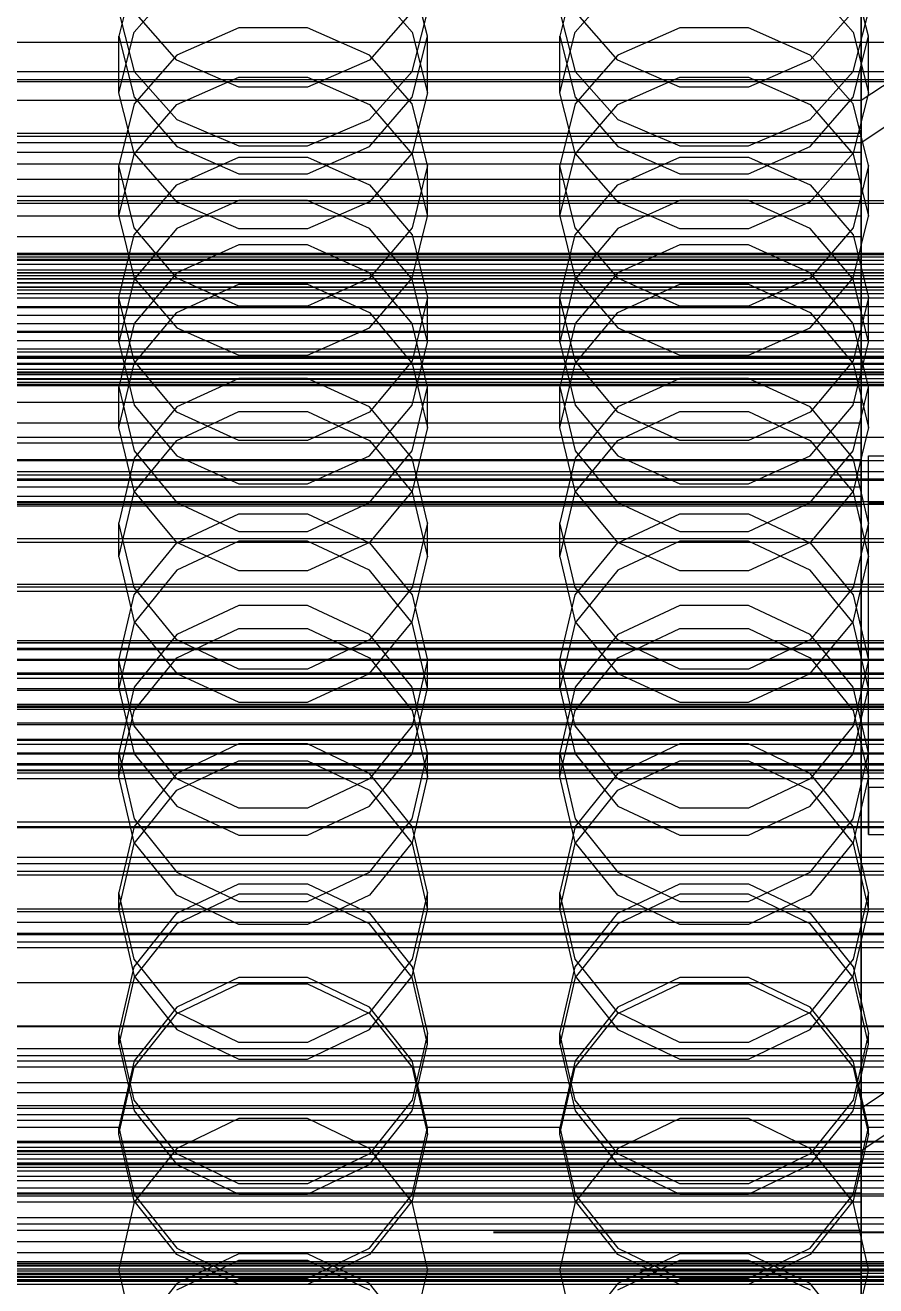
# Model space of a CAD drawing. Header units: millimetres. Extents: x -191664 to 191490, y -197311 to 10263.
# Drawn here: x 16.3 to 132, y -30277.3 to -30105.8 of the extents above; entities that cross this region are included whole.
import ezdxf

# ---------------------------------------------------------------- set-up
doc = ezdxf.new("R2010")
doc.units = ezdxf.units.MM
for name, color, linetype, lineweight in [('COTAS_USUARIO', 1, 'Continuous', 0), ('frontal_briquetadora', 7, 'Continuous', 0), ('frontal_C01', 7, 'Continuous', 0), ('frontal_C02', 7, 'Continuous', 0), ('frontal_C03', 7, 'Continuous', 0), ('frontal_secador', 7, 'Continuous', 0)]:
    doc.layers.add(name, color=color, linetype=linetype, lineweight=lineweight)
doc.dimstyles.new('PLANTA_100', dxfattribs={"dimtxt": 250, "dimasz": 150, "dimexe": 150, "dimexo": 80, "dimgap": 100, "dimtad": 1, "dimtih": 1, "dimtoh": 1, "dimdec": 1, "dimdsep": 46, "dimcen": 0.09, "dimclrd": 1, "dimclre": 1, "dimclrt": 1, "dimadec": 0, "dimazin": 0, "dimtfac": 1, "dimtdec": 4, "dimtofl": 0, "dimtmove": 0, "dimatfit": 3, "dimfxl": 1, "dimtolj": 1, "dimtzin": 0, "dimarcsym": 0})

# ---------------------------------------------------------------- blocks, each defined once
blk = doc.blocks.new('*D104')
at = {"layer": 'COTAS_USUARIO', "color": 1, "lineweight": -2, "transparency": 16777216}
for p, q in [((1220, -30125), (1220, -29975)), ((100, -30275), (1370, -30275)), ((100, -30730), (1370, -30730)), ((1220, -30880), (1220, -31030))]:
    blk.add_line(p, q, dxfattribs=at)
at = {"layer": 'COTAS_USUARIO', "color": 1, "transparency": 16777216}
for points in [[(1195, -30125), (1245, -30125), (1220, -30275)], [(1195, -30880), (1245, -30880), (1220, -30730)]]:
    blk.add_solid(points, dxfattribs=at)
at = {"layer": 'Defpoints', "color": 0, "transparency": 16777216}
for p in [(20, -30275), (20, -30730), (1220, -30730)]:
    blk.add_point(p, dxfattribs=at)
blk = doc.blocks.new('*D107')
at = {"layer": 'COTAS_USUARIO', "color": 1, "lineweight": -2, "transparency": 16777216}
for p, q in [((100, -29700), (1370, -29700)), ((1220, -29850), (1220, -30125)), ((100, -30275), (1370, -30275))]:
    blk.add_line(p, q, dxfattribs=at)
at = {"layer": 'COTAS_USUARIO', "color": 1, "transparency": 16777216}
for points in [[(1195, -29850), (1245, -29850), (1220, -29700)], [(1195, -30125), (1245, -30125), (1220, -30275)]]:
    blk.add_solid(points, dxfattribs=at)
at = {"layer": 'Defpoints', "color": 0, "transparency": 16777216}
for p in [(20, -29700), (20, -30275), (1220, -30275)]:
    blk.add_point(p, dxfattribs=at)
blk = doc.blocks.new('*D115')
at = {"layer": 'COTAS_USUARIO', "color": 1, "lineweight": -2, "transparency": 16777216}
for p, q in [((100, -29700), (1370, -29700)), ((1220, -29850), (1220, -30125)), ((100, -30275), (1370, -30275))]:
    blk.add_line(p, q, dxfattribs=at)
at = {"layer": 'COTAS_USUARIO', "color": 1, "transparency": 16777216}
for points in [[(1195, -29850), (1245, -29850), (1220, -29700)], [(1195, -30125), (1245, -30125), (1220, -30275)]]:
    blk.add_solid(points, dxfattribs=at)
at = {"layer": 'Defpoints', "color": 0, "transparency": 16777216}
for p in [(20, -29700), (20, -30275), (1220, -30275)]:
    blk.add_point(p, dxfattribs=at)
blk = doc.blocks.new('*D118')
at = {"layer": 'COTAS_USUARIO', "color": 1, "lineweight": -2, "transparency": 16777216}
for p, q in [((1200, -29560), (1200, -29410)), ((80, -29710), (1350, -29710)), ((80, -29990), (1350, -29990)), ((1200, -30140), (1200, -30290))]:
    blk.add_line(p, q, dxfattribs=at)
at = {"layer": 'COTAS_USUARIO', "color": 1, "transparency": 16777216}
for points in [[(1175, -29560), (1225, -29560), (1200, -29710)], [(1175, -30140), (1225, -30140), (1200, -29990)]]:
    blk.add_solid(points, dxfattribs=at)
at = {"layer": 'Defpoints', "color": 0, "transparency": 16777216}
for p in [(0, -29710), (0, -29990), (1200, -29990)]:
    blk.add_point(p, dxfattribs=at)
blk = doc.blocks.new('*D119')
at = {"layer": 'COTAS_USUARIO', "color": 1, "lineweight": -2, "transparency": 16777216}
for p, q in [((1200, -29840), (1200, -29690)), ((80, -29990), (1350, -29990)), ((80, -30270), (1350, -30270)), ((1200, -30420), (1200, -30570))]:
    blk.add_line(p, q, dxfattribs=at)
at = {"layer": 'COTAS_USUARIO', "color": 1, "transparency": 16777216}
for points in [[(1175, -29840), (1225, -29840), (1200, -29990)], [(1175, -30420), (1225, -30420), (1200, -30270)]]:
    blk.add_solid(points, dxfattribs=at)
at = {"layer": 'Defpoints', "color": 0, "transparency": 16777216}
for p in [(0, -29990), (0, -30270), (1200, -30270)]:
    blk.add_point(p, dxfattribs=at)
blk = doc.blocks.new('*D120')
at = {"layer": 'COTAS_USUARIO', "color": 1, "lineweight": -2, "transparency": 16777216}
for p, q in [((1200, -30120), (1200, -29970)), ((80, -30270), (1350, -30270)), ((80, -30550), (1350, -30550)), ((1200, -30700), (1200, -30850))]:
    blk.add_line(p, q, dxfattribs=at)
at = {"layer": 'COTAS_USUARIO', "color": 1, "transparency": 16777216}
for points in [[(1175, -30120), (1225, -30120), (1200, -30270)], [(1175, -30700), (1225, -30700), (1200, -30550)]]:
    blk.add_solid(points, dxfattribs=at)
at = {"layer": 'Defpoints', "color": 0, "transparency": 16777216}
for p in [(0, -30270), (0, -30550), (1200, -30550)]:
    blk.add_point(p, dxfattribs=at)

msp = doc.modelspace()

# ---------------------------------------------------------------- linework, layer by layer
at = {"layer": 'frontal_briquetadora', "color": 9, "true_color": 0xb9c3c2}
for p, q in [((31.08, -30099.1), (29, -30107.29)), ((31.08, -30106.75), (36.91, -30100.15)), ((63.09, -30100.15), (68.92, -30106.75)), ((71, -30107.29), (68.92, -30099.1)), ((91.08, -30099.1), (89, -30107.29)), ((91.08, -30106.75), (96.91, -30100.15)), ((123.09, -30100.15), (128.92, -30106.75)), ((131, -30107.29), (128.92, -30099.1)), ((29, -30104), (31.08, -30112.11)), ((36.91, -30110.54), (31.08, -30103.93)), ((68.92, -30103.93), (63.09, -30110.54)), ((68.92, -30112.11), (71, -30104)), ((89, -30104), (91.08, -30112.11)), ((96.91, -30110.54), (91.08, -30103.93)), ((128.92, -30103.93), (123.09, -30110.54)), ((128.92, -30112.11), (131, -30104)), ((29, -30114.99), (31.08, -30106.75)), ((29, -30114.99), (29, -30107.29)), ((29, -30107.29), (31.08, -30115.57)), ((45.33, -30106.18), (36.91, -30109.86)), ((54.67, -30106.18), (45.33, -30106.18)), ((63.09, -30109.86), (54.67, -30106.18)), ((68.92, -30106.75), (71, -30114.99)), ((68.92, -30115.57), (71, -30107.29)), ((71, -30114.99), (71, -30107.29)), ((89, -30114.99), (91.08, -30106.75)), ((89, -30114.99), (89, -30107.29)), ((89, -30107.29), (91.08, -30115.57)), ((105.33, -30106.18), (96.91, -30109.86)), ((114.67, -30106.18), (105.33, -30106.18)), ((123.09, -30109.86), (114.67, -30106.18)), ((128.92, -30106.75), (131, -30114.99)), ((128.92, -30115.57), (131, -30107.29)), ((131, -30114.99), (131, -30107.29)), ((36.91, -30109.86), (31.08, -30116.51)), ((45.33, -30114.24), (36.91, -30110.54)), ((63.09, -30110.54), (54.67, -30114.24)), ((68.92, -30116.51), (63.09, -30109.86)), ((96.91, -30109.86), (91.08, -30116.51)), ((105.33, -30114.24), (96.91, -30110.54)), ((123.09, -30110.54), (114.67, -30114.24)), ((128.92, -30116.51), (123.09, -30109.86)), ((31.08, -30112.11), (36.91, -30118.61)), ((63.09, -30118.61), (68.92, -30112.11)), ((91.08, -30112.11), (96.91, -30118.61)), ((123.09, -30118.61), (128.92, -30112.11)), ((36.91, -30116.61), (45.33, -30112.87)), ((45.33, -30112.87), (54.67, -30112.87)), ((54.67, -30114.24), (45.33, -30114.24)), ((54.67, -30112.87), (63.09, -30116.61)), ((96.91, -30116.61), (105.33, -30112.87)), ((105.33, -30112.87), (114.67, -30112.87)), ((114.67, -30114.24), (105.33, -30114.24)), ((114.67, -30112.87), (123.09, -30116.61)), ((31.08, -30123.22), (29, -30114.99)), ((31.08, -30115.57), (36.91, -30122.28)), ((63.09, -30122.28), (68.92, -30115.57)), ((71, -30114.99), (68.92, -30123.22)), ((91.08, -30123.22), (89, -30114.99)), ((91.08, -30115.57), (96.91, -30122.28)), ((123.09, -30122.28), (128.92, -30115.57)), ((131, -30114.99), (128.92, -30123.22)), ((31.08, -30116.51), (29, -30124.89)), ((31.08, -30123.36), (36.91, -30116.61)), ((63.09, -30116.61), (68.92, -30123.36)), ((71, -30124.89), (68.92, -30116.51)), ((91.08, -30116.51), (89, -30124.89)), ((91.08, -30123.36), (96.91, -30116.61)), ((123.09, -30116.61), (128.92, -30123.36)), ((131, -30124.89), (128.92, -30116.51)), ((36.91, -30118.61), (45.33, -30122.22)), ((54.67, -30122.22), (63.09, -30118.61)), ((96.91, -30118.61), (105.33, -30122.22)), ((114.67, -30122.22), (123.09, -30118.61)), ((36.91, -30122.28), (45.33, -30126.03)), ((45.33, -30122.22), (54.67, -30122.22)), ((54.67, -30126.03), (63.09, -30122.28)), ((96.91, -30122.28), (105.33, -30126.03)), ((105.33, -30122.22), (114.67, -30122.22)), ((114.67, -30126.03), (123.09, -30122.28)), ((29, -30131.78), (31.08, -30123.36)), ((36.91, -30129.83), (31.08, -30123.22)), ((36.91, -30127.51), (45.33, -30123.76)), ((45.33, -30123.76), (54.67, -30123.76)), ((54.67, -30123.76), (63.09, -30127.51)), ((68.92, -30123.22), (63.09, -30129.83)), ((68.92, -30123.36), (71, -30131.78)), ((89, -30131.78), (91.08, -30123.36)), ((96.91, -30129.83), (91.08, -30123.22)), ((96.91, -30127.51), (105.33, -30123.76)), ((105.33, -30123.76), (114.67, -30123.76)), ((114.67, -30123.76), (123.09, -30127.51)), ((128.92, -30123.22), (123.09, -30129.83)), ((128.92, -30123.36), (131, -30131.78)), ((31.08, -30133.35), (29, -30124.89)), ((29, -30131.78), (29, -30124.89)), ((45.33, -30126.03), (54.67, -30126.03)), ((71, -30124.89), (68.92, -30133.35)), ((71, -30131.78), (71, -30124.89)), ((91.08, -30133.35), (89, -30124.89)), ((89, -30131.78), (89, -30124.89)), ((105.33, -30126.03), (114.67, -30126.03)), ((131, -30124.89), (128.92, -30133.35)), ((131, -30131.78), (131, -30124.89)), ((31.08, -30134.31), (36.91, -30127.51)), ((63.09, -30127.51), (68.92, -30134.31)), ((91.08, -30134.31), (96.91, -30127.51)), ((123.09, -30127.51), (128.92, -30134.31)), ((45.33, -30129.64), (36.91, -30133.46)), ((54.67, -30129.64), (45.33, -30129.64)), ((63.09, -30133.46), (54.67, -30129.64)), ((105.33, -30129.64), (96.91, -30133.46)), ((114.67, -30129.64), (105.33, -30129.64)), ((123.09, -30133.46), (114.67, -30129.64)), ((45.33, -30133.5), (36.91, -30129.83)), ((63.09, -30129.83), (54.67, -30133.5)), ((105.33, -30133.5), (96.91, -30129.83)), ((123.09, -30129.83), (114.67, -30133.5)), ((29, -30131.78), (31.08, -30140.2)), ((68.92, -30140.2), (71, -30131.78)), ((89, -30131.78), (91.08, -30140.2)), ((128.92, -30140.2), (131, -30131.78)), ((29, -30142.85), (31.08, -30134.31)), ((36.91, -30140.19), (31.08, -30133.35)), ((36.91, -30133.46), (31.08, -30140.34)), ((54.67, -30133.5), (45.33, -30133.5)), ((68.92, -30133.35), (63.09, -30140.19)), ((68.92, -30140.34), (63.09, -30133.46)), ((68.92, -30134.31), (71, -30142.85)), ((89, -30142.85), (91.08, -30134.31)), ((96.91, -30140.19), (91.08, -30133.35)), ((96.91, -30133.46), (91.08, -30140.34)), ((114.67, -30133.5), (105.33, -30133.5)), ((128.92, -30133.35), (123.09, -30140.19)), ((128.92, -30140.34), (123.09, -30133.46)), ((128.92, -30134.31), (131, -30142.85)), ((45.33, -30135.68), (36.91, -30139.48)), ((54.67, -30135.68), (45.33, -30135.68)), ((63.09, -30139.48), (54.67, -30135.68)), ((105.33, -30135.68), (96.91, -30139.48)), ((114.67, -30135.68), (105.33, -30135.68)), ((123.09, -30139.48), (114.67, -30135.68)), ((-160, -30139.43), (200, -30139.43)), ((200, -30139.54), (-160, -30139.54)), ((36.91, -30139.48), (31.08, -30146.37)), ((68.92, -30146.37), (63.09, -30139.48)), ((96.91, -30139.48), (91.08, -30146.37)), ((128.92, -30146.37), (123.09, -30139.48)), ((-160, -30140.25), (200, -30140.25)), ((200, -30140.35), (-160, -30140.35)), ((-160, -30141.39), (200, -30141.39)), ((200, -30141.49), (-160, -30141.49)), ((31.08, -30140.34), (29, -30148.92)), ((31.08, -30140.2), (36.91, -30146.95)), ((45.33, -30144.01), (36.91, -30140.19)), ((36.91, -30144.88), (45.33, -30141.02)), ((45.33, -30141.02), (54.67, -30141.02)), ((63.09, -30140.19), (54.67, -30144.01)), ((54.67, -30141.02), (63.09, -30144.88)), ((63.09, -30146.95), (68.92, -30140.2)), ((71, -30148.92), (68.92, -30140.34)), ((91.08, -30140.34), (89, -30148.92)), ((91.08, -30140.2), (96.91, -30146.95)), ((105.33, -30144.01), (96.91, -30140.19)), ((96.91, -30144.88), (105.33, -30141.02)), ((105.33, -30141.02), (114.67, -30141.02)), ((123.09, -30140.19), (114.67, -30144.01)), ((114.67, -30141.02), (123.09, -30144.88)), ((123.09, -30146.95), (128.92, -30140.2)), ((131, -30148.92), (128.92, -30140.34)), ((31.08, -30151.47), (29, -30142.85)), ((29, -30148.92), (29, -30142.85)), ((71, -30142.85), (68.92, -30151.47)), ((71, -30148.92), (71, -30142.85)), ((91.08, -30151.47), (89, -30142.85)), ((89, -30148.92), (89, -30142.85)), ((131, -30142.85), (128.92, -30151.47)), ((131, -30148.92), (131, -30142.85)), ((31.08, -30151.84), (36.91, -30144.88)), ((54.67, -30144.01), (45.33, -30144.01)), ((63.09, -30144.88), (68.92, -30151.84)), ((91.08, -30151.84), (96.91, -30144.88)), ((114.67, -30144.01), (105.33, -30144.01)), ((123.09, -30144.88), (128.92, -30151.84)), ((31.08, -30146.37), (29, -30155.01)), ((71, -30155.01), (68.92, -30146.37)), ((91.08, -30146.37), (89, -30155.01)), ((131, -30155.01), (128.92, -30146.37)), ((36.91, -30146.95), (45.33, -30150.7)), ((54.67, -30150.7), (63.09, -30146.95)), ((96.91, -30146.95), (105.33, -30150.7)), ((114.67, -30150.7), (123.09, -30146.95)), ((29, -30148.92), (31.08, -30157.5)), ((68.92, -30157.5), (71, -30148.92)), ((89, -30148.92), (91.08, -30157.5)), ((128.92, -30157.5), (131, -30148.92)), ((200, -30151.03), (-160, -30151.03)), ((200, -30151.12), (-160, -30151.12)), ((200, -30151.86), (-160, -30151.86)), ((200, -30151.95), (-160, -30151.95)), ((29, -30160.52), (31.08, -30151.84)), ((36.91, -30158.43), (31.08, -30151.47)), ((45.33, -30150.7), (54.67, -30150.7)), ((68.92, -30151.47), (63.09, -30158.43)), ((68.92, -30151.84), (71, -30160.52)), ((89, -30160.52), (91.08, -30151.84)), ((96.91, -30158.43), (91.08, -30151.47)), ((105.33, -30150.7), (114.67, -30150.7)), ((128.92, -30151.47), (123.09, -30158.43)), ((128.92, -30151.84), (131, -30160.52)), ((-160, -30152.99), (200, -30152.99)), ((-160, -30153.07), (200, -30153.07)), ((29, -30160.52), (29, -30155.01)), ((29, -30155.01), (31.08, -30163.72)), ((45.33, -30153.84), (36.91, -30157.71)), ((54.67, -30153.84), (45.33, -30153.84)), ((63.09, -30157.71), (54.67, -30153.84)), ((68.92, -30163.72), (71, -30155.01)), ((71, -30160.52), (71, -30155.01)), ((89, -30160.52), (89, -30155.01)), ((89, -30155.01), (91.08, -30163.72)), ((105.33, -30153.84), (96.91, -30157.71)), ((114.67, -30153.84), (105.33, -30153.84)), ((123.09, -30157.71), (114.67, -30153.84)), ((128.92, -30163.72), (131, -30155.01)), ((131, -30160.52), (131, -30155.01)), ((31.08, -30157.5), (36.91, -30164.38)), ((36.91, -30157.71), (31.08, -30164.7)), ((36.91, -30162.28), (45.33, -30158.36)), ((45.33, -30162.31), (36.91, -30158.43)), ((45.33, -30158.36), (54.67, -30158.36)), ((54.67, -30158.36), (63.09, -30162.28)), ((63.09, -30158.43), (54.67, -30162.31)), ((63.09, -30164.38), (68.92, -30157.5)), ((68.92, -30164.7), (63.09, -30157.71)), ((91.08, -30157.5), (96.91, -30164.38)), ((96.91, -30157.71), (91.08, -30164.7)), ((96.91, -30162.28), (105.33, -30158.36)), ((105.33, -30162.31), (96.91, -30158.43)), ((105.33, -30158.36), (114.67, -30158.36)), ((114.67, -30158.36), (123.09, -30162.28)), ((123.09, -30158.43), (114.67, -30162.31)), ((123.09, -30164.38), (128.92, -30157.5)), ((128.92, -30164.7), (123.09, -30157.71)), ((31.08, -30169.19), (29, -30160.52)), ((71, -30160.52), (68.92, -30169.19)), ((91.08, -30169.19), (89, -30160.52)), ((131, -30160.52), (128.92, -30169.19)), ((31.08, -30169.34), (36.91, -30162.28)), ((54.67, -30162.31), (45.33, -30162.31)), ((63.09, -30162.28), (68.92, -30169.34)), ((91.08, -30169.34), (96.91, -30162.28)), ((114.67, -30162.31), (105.33, -30162.31)), ((123.09, -30162.28), (128.92, -30169.34)), ((31.08, -30163.72), (36.91, -30170.75)), ((63.09, -30170.75), (68.92, -30163.72)), ((91.08, -30163.72), (96.91, -30170.75)), ((123.09, -30170.75), (128.92, -30163.72)), ((31.08, -30164.7), (29, -30173.48)), ((36.91, -30164.38), (45.33, -30168.2)), ((54.67, -30168.2), (63.09, -30164.38)), ((71, -30173.48), (68.92, -30164.7)), ((91.08, -30164.7), (89, -30173.48)), ((96.91, -30164.38), (105.33, -30168.2)), ((114.67, -30168.2), (123.09, -30164.38)), ((131, -30173.48), (128.92, -30164.7)), ((36.91, -30176.15), (31.08, -30169.19)), ((45.33, -30168.2), (54.67, -30168.2)), ((68.92, -30169.19), (63.09, -30176.15)), ((96.91, -30176.15), (91.08, -30169.19)), ((105.33, -30168.2), (114.67, -30168.2)), ((128.92, -30169.19), (123.09, -30176.15)), ((29, -30178.14), (31.08, -30169.34)), ((36.91, -30170.75), (45.33, -30174.66)), ((54.67, -30174.66), (63.09, -30170.75)), ((68.92, -30169.34), (71, -30178.14)), ((89, -30178.14), (91.08, -30169.34)), ((96.91, -30170.75), (105.33, -30174.66)), ((114.67, -30174.66), (123.09, -30170.75)), ((128.92, -30169.34), (131, -30178.14)), ((36.91, -30176.22), (45.33, -30172.29)), ((45.33, -30172.29), (54.67, -30172.29)), ((54.67, -30172.29), (63.09, -30176.22)), ((96.91, -30176.22), (105.33, -30172.29)), ((105.33, -30172.29), (114.67, -30172.29)), ((114.67, -30172.29), (123.09, -30176.22)), ((31.08, -30182.31), (29, -30173.48)), ((29, -30178.14), (29, -30173.48)), ((71, -30173.48), (68.92, -30182.31)), ((71, -30178.14), (71, -30173.48)), ((91.08, -30182.31), (89, -30173.48)), ((89, -30178.14), (89, -30173.48)), ((131, -30173.48), (128.92, -30182.31)), ((131, -30178.14), (131, -30173.48)), ((45.33, -30175.98), (36.91, -30179.94)), ((45.33, -30174.66), (54.67, -30174.66)), ((54.67, -30175.98), (45.33, -30175.98)), ((63.09, -30179.94), (54.67, -30175.98)), ((105.33, -30175.98), (96.91, -30179.94)), ((105.33, -30174.66), (114.67, -30174.66)), ((114.67, -30175.98), (105.33, -30175.98)), ((123.09, -30179.94), (114.67, -30175.98)), ((31.08, -30183.31), (36.91, -30176.22)), ((45.33, -30180.01), (36.91, -30176.15)), ((63.09, -30176.15), (54.67, -30180.01)), ((63.09, -30176.22), (68.92, -30183.31)), ((91.08, -30183.31), (96.91, -30176.22)), ((105.33, -30180.01), (96.91, -30176.15)), ((123.09, -30176.15), (114.67, -30180.01)), ((123.09, -30176.22), (128.92, -30183.31)), ((29, -30178.14), (31.08, -30186.94)), ((68.92, -30186.94), (71, -30178.14)), ((89, -30178.14), (91.08, -30186.94)), ((128.92, -30186.94), (131, -30178.14)), ((36.91, -30179.94), (31.08, -30187.09)), ((54.67, -30180.01), (45.33, -30180.01)), ((68.92, -30187.09), (63.09, -30179.94)), ((96.91, -30179.94), (91.08, -30187.09)), ((114.67, -30180.01), (105.33, -30180.01)), ((128.92, -30187.09), (123.09, -30179.94)), ((36.91, -30189.43), (31.08, -30182.31)), ((68.92, -30182.31), (63.09, -30189.43)), ((96.91, -30189.43), (91.08, -30182.31)), ((128.92, -30182.31), (123.09, -30189.43)), ((29, -30192.19), (31.08, -30183.31)), ((68.92, -30183.31), (71, -30192.19)), ((89, -30192.19), (91.08, -30183.31)), ((128.92, -30183.31), (131, -30192.19)), ((45.33, -30184.73), (36.91, -30188.69)), ((54.67, -30184.73), (45.33, -30184.73)), ((63.09, -30188.69), (54.67, -30184.73)), ((105.33, -30184.73), (96.91, -30188.69)), ((114.67, -30184.73), (105.33, -30184.73)), ((123.09, -30188.69), (114.67, -30184.73)), ((31.08, -30187.09), (29, -30195.99)), ((31.08, -30186.94), (36.91, -30194)), ((36.91, -30191.85), (45.33, -30187.86)), ((45.33, -30187.86), (54.67, -30187.86)), ((54.67, -30187.86), (63.09, -30191.85)), ((63.09, -30194), (68.92, -30186.94)), ((71, -30195.99), (68.92, -30187.09)), ((91.08, -30187.09), (89, -30195.99)), ((91.08, -30186.94), (96.91, -30194)), ((96.91, -30191.85), (105.33, -30187.86)), ((105.33, -30187.86), (114.67, -30187.86)), ((114.67, -30187.86), (123.09, -30191.85)), ((123.09, -30194), (128.92, -30186.94)), ((131, -30195.99), (128.92, -30187.09)), ((36.91, -30188.69), (31.08, -30195.83)), ((45.33, -30193.39), (36.91, -30189.43)), ((63.09, -30189.43), (54.67, -30193.39)), ((68.92, -30195.83), (63.09, -30188.69)), ((96.91, -30188.69), (91.08, -30195.83)), ((105.33, -30193.39), (96.91, -30189.43)), ((123.09, -30189.43), (114.67, -30193.39)), ((128.92, -30195.83), (123.09, -30188.69)), ((31.08, -30201.12), (29, -30192.19)), ((29, -30195.99), (29, -30192.19)), ((31.08, -30199.04), (36.91, -30191.85)), ((63.09, -30191.85), (68.92, -30199.04)), ((71, -30192.19), (68.92, -30201.12)), ((71, -30195.99), (71, -30192.19)), ((91.08, -30201.12), (89, -30192.19)), ((89, -30195.99), (89, -30192.19)), ((91.08, -30199.04), (96.91, -30191.85)), ((123.09, -30191.85), (128.92, -30199.04)), ((131, -30192.19), (128.92, -30201.12)), ((131, -30195.99), (131, -30192.19)), ((36.91, -30194), (45.33, -30197.91)), ((54.67, -30193.39), (45.33, -30193.39)), ((54.67, -30197.91), (63.09, -30194)), ((96.91, -30194), (105.33, -30197.91)), ((114.67, -30193.39), (105.33, -30193.39)), ((114.67, -30197.91), (123.09, -30194)), ((31.08, -30195.83), (29, -30204.78)), ((29, -30195.99), (31.08, -30204.9)), ((71, -30204.78), (68.92, -30195.83)), ((68.92, -30204.9), (71, -30195.99)), ((91.08, -30195.83), (89, -30204.78)), ((89, -30195.99), (91.08, -30204.9)), ((131, -30204.78), (128.92, -30195.83)), ((128.92, -30204.9), (131, -30195.99)), ((45.33, -30197.91), (54.67, -30197.91)), ((105.33, -30197.91), (114.67, -30197.91)), ((29, -30208), (31.08, -30199.04)), ((68.92, -30199.04), (71, -30208)), ((89, -30208), (91.08, -30199.04)), ((128.92, -30199.04), (131, -30208)), ((36.91, -30208.31), (31.08, -30201.12)), ((68.92, -30201.12), (63.09, -30208.31)), ((96.91, -30208.31), (91.08, -30201.12)), ((128.92, -30201.12), (123.09, -30208.31)), ((29, -30208), (29, -30204.78)), ((29, -30204.78), (31.08, -30213.76)), ((31.08, -30204.9), (36.91, -30212.04)), ((45.33, -30203.57), (36.91, -30207.57)), ((54.67, -30203.57), (45.33, -30203.57)), ((63.09, -30207.57), (54.67, -30203.57)), ((63.09, -30212.04), (68.92, -30204.9)), ((68.92, -30213.76), (71, -30204.78)), ((71, -30208), (71, -30204.78)), ((89, -30208), (89, -30204.78)), ((89, -30204.78), (91.08, -30213.76)), ((91.08, -30204.9), (96.91, -30212.04)), ((105.33, -30203.57), (96.91, -30207.57)), ((114.67, -30203.57), (105.33, -30203.57)), ((123.09, -30207.57), (114.67, -30203.57)), ((123.09, -30212.04), (128.92, -30204.9)), ((128.92, -30213.76), (131, -30204.78)), ((131, -30208), (131, -30204.78)), ((36.91, -30209.87), (45.33, -30205.85)), ((45.33, -30205.85), (54.67, -30205.85)), ((54.67, -30205.85), (63.09, -30209.87)), ((96.91, -30209.87), (105.33, -30205.85)), ((105.33, -30205.85), (114.67, -30205.85)), ((114.67, -30205.85), (123.09, -30209.87)), ((31.08, -30216.97), (29, -30208)), ((36.91, -30207.57), (31.08, -30214.78)), ((45.33, -30212.32), (36.91, -30208.31)), ((63.09, -30208.31), (54.67, -30212.32)), ((68.92, -30214.78), (63.09, -30207.57)), ((71, -30208), (68.92, -30216.97)), ((91.08, -30216.97), (89, -30208)), ((96.91, -30207.57), (91.08, -30214.78)), ((105.33, -30212.32), (96.91, -30208.31)), ((123.09, -30208.31), (114.67, -30212.32)), ((128.92, -30214.78), (123.09, -30207.57)), ((131, -30208), (128.92, -30216.97)), ((31.08, -30217.12), (36.91, -30209.87)), ((63.09, -30209.87), (68.92, -30217.12)), ((91.08, -30217.12), (96.91, -30209.87)), ((123.09, -30209.87), (128.92, -30217.12)), ((36.91, -30212.04), (45.33, -30216)), ((54.67, -30216), (63.09, -30212.04)), ((96.91, -30212.04), (105.33, -30216)), ((114.67, -30216), (123.09, -30212.04)), ((31.08, -30213.76), (36.91, -30221)), ((54.67, -30212.32), (45.33, -30212.32)), ((63.09, -30221), (68.92, -30213.76)), ((91.08, -30213.76), (96.91, -30221)), ((114.67, -30212.32), (105.33, -30212.32)), ((123.09, -30221), (128.92, -30213.76)), ((31.08, -30214.78), (29, -30223.8)), ((71, -30223.8), (68.92, -30214.78)), ((91.08, -30214.78), (89, -30223.8)), ((131, -30223.8), (128.92, -30214.78)), ((29, -30226.15), (31.08, -30217.12)), ((36.91, -30224.16), (31.08, -30216.97)), ((45.33, -30216), (54.67, -30216)), ((68.92, -30216.97), (63.09, -30224.16)), ((68.92, -30217.12), (71, -30226.15)), ((89, -30226.15), (91.08, -30217.12)), ((96.91, -30224.16), (91.08, -30216.97)), ((105.33, -30216), (114.67, -30216)), ((128.92, -30216.97), (123.09, -30224.16)), ((128.92, -30217.12), (131, -30226.15)), ((36.91, -30221), (45.33, -30225.02)), ((54.67, -30225.02), (63.09, -30221)), ((96.91, -30221), (105.33, -30225.02)), ((114.67, -30225.02), (123.09, -30221)), ((31.08, -30232.85), (29, -30223.8)), ((29, -30226.15), (29, -30223.8)), ((36.91, -30226.61), (45.33, -30222.58)), ((45.33, -30224.01), (36.91, -30228.05)), ((45.33, -30222.58), (54.67, -30222.58)), ((54.67, -30224.01), (45.33, -30224.01)), ((54.67, -30222.58), (63.09, -30226.61)), ((63.09, -30228.05), (54.67, -30224.01)), ((71, -30223.8), (68.92, -30232.85)), ((71, -30226.15), (71, -30223.8)), ((91.08, -30232.85), (89, -30223.8)), ((89, -30226.15), (89, -30223.8)), ((96.91, -30226.61), (105.33, -30222.58)), ((105.33, -30224.01), (96.91, -30228.05)), ((105.33, -30222.58), (114.67, -30222.58)), ((114.67, -30224.01), (105.33, -30224.01)), ((114.67, -30222.58), (123.09, -30226.61)), ((123.09, -30228.05), (114.67, -30224.01)), ((131, -30223.8), (128.92, -30232.85)), ((131, -30226.15), (131, -30223.8)), ((45.33, -30228.15), (36.91, -30224.16)), ((45.33, -30225.02), (54.67, -30225.02)), ((63.09, -30224.16), (54.67, -30228.15)), ((105.33, -30228.15), (96.91, -30224.16)), ((105.33, -30225.02), (114.67, -30225.02)), ((123.09, -30224.16), (114.67, -30228.15)), ((29, -30226.15), (31.08, -30235.18)), ((31.08, -30233.87), (36.91, -30226.61)), ((63.09, -30226.61), (68.92, -30233.87)), ((68.92, -30235.18), (71, -30226.15)), ((89, -30226.15), (91.08, -30235.18)), ((91.08, -30233.87), (96.91, -30226.61)), ((123.09, -30226.61), (128.92, -30233.87)), ((128.92, -30235.18), (131, -30226.15)), ((36.91, -30228.05), (31.08, -30235.33)), ((54.67, -30228.15), (45.33, -30228.15)), ((68.92, -30235.33), (63.09, -30228.05)), ((96.91, -30228.05), (91.08, -30235.33)), ((114.67, -30228.15), (105.33, -30228.15)), ((128.92, -30235.33), (123.09, -30228.05)), ((29, -30242.94), (31.08, -30233.87)), ((36.91, -30240.12), (31.08, -30232.85)), ((68.92, -30232.85), (63.09, -30240.12)), ((68.92, -30233.87), (71, -30242.94)), ((89, -30242.94), (91.08, -30233.87)), ((96.91, -30240.12), (91.08, -30232.85)), ((128.92, -30232.85), (123.09, -30240.12)), ((128.92, -30233.87), (131, -30242.94)), ((31.08, -30235.33), (29, -30244.42)), ((31.08, -30235.18), (36.91, -30242.43)), ((45.33, -30235.33), (36.91, -30239.37)), ((54.67, -30235.33), (45.33, -30235.33)), ((63.09, -30239.37), (54.67, -30235.33)), ((63.09, -30242.43), (68.92, -30235.18)), ((71, -30244.42), (68.92, -30235.33)), ((91.08, -30235.33), (89, -30244.42)), ((91.08, -30235.18), (96.91, -30242.43)), ((105.33, -30235.33), (96.91, -30239.37)), ((114.67, -30235.33), (105.33, -30235.33)), ((123.09, -30239.37), (114.67, -30235.33)), ((123.09, -30242.43), (128.92, -30235.18)), ((131, -30244.42), (128.92, -30235.33)), ((36.91, -30240.24), (45.33, -30236.19)), ((45.33, -30236.19), (54.67, -30236.19)), ((54.67, -30236.19), (63.09, -30240.24)), ((96.91, -30240.24), (105.33, -30236.19)), ((105.33, -30236.19), (114.67, -30236.19)), ((114.67, -30236.19), (123.09, -30240.24)), ((36.91, -30239.37), (31.08, -30246.66)), ((68.92, -30246.66), (63.09, -30239.37)), ((96.91, -30239.37), (91.08, -30246.66)), ((128.92, -30246.66), (123.09, -30239.37)), ((31.08, -30247.54), (36.91, -30240.24)), ((45.33, -30244.17), (36.91, -30240.12)), ((63.09, -30240.12), (54.67, -30244.17)), ((63.09, -30240.24), (68.92, -30247.54)), ((91.08, -30247.54), (96.91, -30240.24)), ((105.33, -30244.17), (96.91, -30240.12)), ((123.09, -30240.12), (114.67, -30244.17)), ((123.09, -30240.24), (128.92, -30247.54)), ((36.91, -30242.43), (45.33, -30246.45)), ((54.67, -30246.45), (63.09, -30242.43)), ((96.91, -30242.43), (105.33, -30246.45)), ((114.67, -30246.45), (123.09, -30242.43)), ((31.08, -30252.04), (29, -30242.94)), ((29, -30244.42), (29, -30242.94)), ((29, -30244.42), (31.08, -30253.5)), ((54.67, -30244.17), (45.33, -30244.17)), ((71, -30242.94), (68.92, -30252.04)), ((68.92, -30253.5), (71, -30244.42)), ((71, -30244.42), (71, -30242.94)), ((91.08, -30252.04), (89, -30242.94)), ((89, -30244.42), (89, -30242.94)), ((89, -30244.42), (91.08, -30253.5)), ((114.67, -30244.17), (105.33, -30244.17)), ((131, -30242.94), (128.92, -30252.04)), ((128.92, -30253.5), (131, -30244.42)), ((131, -30244.42), (131, -30242.94)), ((31.08, -30246.66), (29, -30255.75)), ((29, -30256.64), (31.08, -30247.54)), ((45.33, -30246.45), (54.67, -30246.45)), ((71, -30255.75), (68.92, -30246.66)), ((68.92, -30247.54), (71, -30256.64)), ((91.08, -30246.66), (89, -30255.75)), ((89, -30256.64), (91.08, -30247.54)), ((105.33, -30246.45), (114.67, -30246.45)), ((131, -30255.75), (128.92, -30246.66)), ((128.92, -30247.54), (131, -30256.64)), ((36.91, -30259.34), (31.08, -30252.04)), ((68.92, -30252.04), (63.09, -30259.34)), ((96.91, -30259.34), (91.08, -30252.04)), ((128.92, -30252.04), (123.09, -30259.34)), ((31.08, -30253.5), (36.91, -30260.78)), ((45.33, -30254.53), (36.91, -30258.58)), ((54.67, -30254.53), (45.33, -30254.53)), ((63.09, -30258.58), (54.67, -30254.53)), ((63.09, -30260.78), (68.92, -30253.5)), ((91.08, -30253.5), (96.91, -30260.78)), ((105.33, -30254.53), (96.91, -30258.58)), ((114.67, -30254.53), (105.33, -30254.53)), ((123.09, -30258.58), (114.67, -30254.53)), ((123.09, -30260.78), (128.92, -30253.5)), ((29, -30255.75), (11, -30255.75)), ((29, -30256.64), (29, -30255.75)), ((29, -30255.75), (31.08, -30264.86)), ((31.08, -30265.74), (29, -30256.64)), ((68.92, -30264.86), (71, -30255.75)), ((71, -30256.64), (68.92, -30265.74)), ((71, -30256.64), (71, -30255.75)), ((89, -30255.75), (71, -30255.75)), ((89, -30256.64), (89, -30255.75)), ((89, -30255.75), (91.08, -30264.86)), ((91.08, -30265.74), (89, -30256.64)), ((128.92, -30264.86), (131, -30255.75)), ((131, -30256.64), (128.92, -30265.74)), ((131, -30256.64), (131, -30255.75)), ((149, -30255.75), (131, -30255.75)), ((36.91, -30258.58), (31.08, -30265.89)), ((45.33, -30263.39), (36.91, -30259.34)), ((63.09, -30259.34), (54.67, -30263.39)), ((68.92, -30265.89), (63.09, -30258.58)), ((96.91, -30258.58), (91.08, -30265.89)), ((105.33, -30263.39), (96.91, -30259.34)), ((123.09, -30259.34), (114.67, -30263.39)), ((128.92, -30265.89), (123.09, -30258.58)), ((-160, -30260.61), (200, -30260.61)), ((36.91, -30260.78), (45.33, -30264.82)), ((54.67, -30264.82), (63.09, -30260.78)), ((96.91, -30260.78), (105.33, -30264.82)), ((114.67, -30264.82), (123.09, -30260.78)), ((54.67, -30263.39), (45.33, -30263.39)), ((114.67, -30263.39), (105.33, -30263.39)), ((-160, -30265.03), (200, -30265.03)), ((31.08, -30264.86), (36.91, -30272.17)), ((45.33, -30264.82), (54.67, -30264.82)), ((63.09, -30272.17), (68.92, -30264.86)), ((91.08, -30264.86), (96.91, -30272.17)), ((105.33, -30264.82), (114.67, -30264.82)), ((123.09, -30272.17), (128.92, -30264.86)), ((31.08, -30265.89), (29, -30275)), ((36.91, -30273.04), (31.08, -30265.74)), ((68.92, -30265.74), (63.09, -30273.04)), ((71, -30275), (68.92, -30265.89)), ((91.08, -30265.89), (89, -30275)), ((96.91, -30273.04), (91.08, -30265.74)), ((128.92, -30265.74), (123.09, -30273.04)), ((131, -30275), (128.92, -30265.89)), ((200, -30268.88), (-160, -30268.88)), ((36.91, -30272.17), (45.33, -30276.23)), ((45.33, -30272.91), (36.91, -30276.96)), ((45.33, -30277.09), (36.91, -30273.04)), ((36.91, -30277.83), (45.33, -30273.77)), ((54.67, -30272.91), (45.33, -30272.91)), ((45.33, -30273.77), (54.67, -30273.77)), ((54.67, -30276.23), (63.09, -30272.17)), ((63.09, -30276.96), (54.67, -30272.91)), ((63.09, -30273.04), (54.67, -30277.09)), ((54.67, -30273.77), (63.09, -30277.83)), ((96.91, -30272.17), (105.33, -30276.23)), ((105.33, -30272.91), (96.91, -30276.96)), ((105.33, -30277.09), (96.91, -30273.04)), ((96.91, -30277.83), (105.33, -30273.77)), ((114.67, -30272.91), (105.33, -30272.91)), ((105.33, -30273.77), (114.67, -30273.77)), ((114.67, -30276.23), (123.09, -30272.17)), ((123.09, -30276.96), (114.67, -30272.91)), ((123.09, -30273.04), (114.67, -30277.09)), ((114.67, -30273.77), (123.09, -30277.83)), ((200, -30275), (-160, -30275)), ((29, -30275), (11, -30275)), ((31.08, -30284.11), (29, -30275)), ((71, -30275), (68.92, -30284.11)), ((89, -30275), (71, -30275)), ((91.08, -30284.11), (89, -30275)), ((131, -30275), (128.92, -30284.11)), ((149, -30275), (131, -30275)), ((36.91, -30276.96), (31.08, -30284.26)), ((45.33, -30276.23), (54.67, -30276.23)), ((54.67, -30277.09), (45.33, -30277.09)), ((68.92, -30284.26), (63.09, -30276.96)), ((96.91, -30276.96), (91.08, -30284.26)), ((105.33, -30276.23), (114.67, -30276.23)), ((114.67, -30277.09), (105.33, -30277.09)), ((128.92, -30284.26), (123.09, -30276.96))]:
    msp.add_line(p, q, dxfattribs=at)
at = {"layer": 'frontal_C01', "color": 139, "true_color": 0x345e4e}
for p, q in [((130, -30116.06), (130, -29803.88)), ((130, -29809.56), (130, -30121.75)), ((228.3, -30050.82), (130, -30116.06)), ((130, -30121.75), (228.3, -30056.51)), ((130, -30116.06), (0, -30116.06)), ((130, -30428.25), (130, -30116.06)), ((0, -30121.75), (130, -30121.75)), ((130, -30121.75), (130, -30433.94))]:
    msp.add_line(p, q, dxfattribs=at)
at = {"layer": 'frontal_C01', "color": 252, "true_color": 0x83939a}
for p, q in [((-130, -30120.47), (130, -30120.47)), ((-130, -30120.91), (130, -30120.91)), ((130, -30120.91), (130, -30120.47)), ((130, -30120.47), (130, -30121.75)), ((130, -30123.05), (130, -30120.91)), ((-130, -30121.75), (130, -30121.75)), ((130, -30121.75), (130, -30124.68)), ((-130, -30123.05), (130, -30123.05)), ((130, -30126.74), (130, -30123.05)), ((-130, -30124.68), (130, -30124.68)), ((130, -30124.68), (130, -30129.04)), ((-130, -30126.74), (130, -30126.74)), ((130, -30131.73), (130, -30126.74)), ((-130, -30129.04), (130, -30129.04)), ((130, -30129.04), (130, -30134.55)), ((-130, -30131.73), (130, -30131.73)), ((130, -30137.68), (130, -30131.73)), ((-130, -30134.55), (130, -30134.55)), ((130, -30134.55), (130, -30140.83)), ((130, -30137.68), (-130, -30137.68)), ((130, -30144.19), (130, -30137.68)), ((-130, -30140.83), (130, -30140.83)), ((130, -30140.83), (130, -30147.44)), ((-130, -30144.19), (130, -30144.19)), ((130, -30150.8), (130, -30144.19)), ((-130, -30147.44), (130, -30147.44)), ((130, -30147.44), (130, -30153.95)), ((-130, -30150.8), (130, -30150.8)), ((130, -30157.08), (130, -30150.8)), ((-130, -30153.95), (130, -30153.95)), ((130, -30153.95), (130, -30159.9)), ((-130, -30157.08), (130, -30157.08)), ((130, -30162.59), (130, -30157.08)), ((-130, -30159.9), (130, -30159.9)), ((130, -30159.9), (130, -30164.89)), ((-130, -30162.59), (130, -30162.59)), ((130, -30166.95), (130, -30162.59)), ((-130, -30164.89), (130, -30164.89)), ((130, -30164.89), (130, -30168.58)), ((-130, -30166.95), (130, -30166.95)), ((130, -30169.88), (130, -30166.95)), ((-130, -30168.58), (130, -30168.58)), ((130, -30168.58), (130, -30170.72)), ((-130, -30169.88), (130, -30169.88)), ((-130, -30170.72), (130, -30170.72)), ((130, -30171.16), (130, -30169.88)), ((130, -30170.72), (130, -30171.16)), ((-130, -30171.16), (130, -30171.16))]:
    msp.add_line(p, q, dxfattribs=at)
at = {"layer": 'frontal_C01', "color": 9, "true_color": 0xbac6cb}
for p, q in [((-148, -30136.83), (148, -30136.83)), ((-148, -30136.99), (148, -30136.99)), ((-148, -30137.29), (148, -30137.29)), ((-148, -30137.75), (148, -30137.75)), ((-148, -30138.32), (148, -30138.32)), ((-148, -30139.06), (148, -30139.06)), ((-148, -30139.87), (148, -30139.87)), ((-148, -30140.82), (148, -30140.82)), ((-148, -30141.82), (148, -30141.82)), ((148, -30142.93), (-148, -30142.93)), ((-148, -30144.05), (148, -30144.05)), ((-148, -30145.24), (148, -30145.24)), ((-148, -30146.39), (148, -30146.39)), ((-148, -30147.58), (148, -30147.58)), ((-148, -30148.7), (148, -30148.7)), ((-148, -30149.81), (148, -30149.81)), ((-148, -30150.8), (148, -30150.8)), ((-148, -30151.76), (148, -30151.76)), ((-148, -30152.57), (148, -30152.57)), ((-148, -30153.3), (148, -30153.3)), ((-148, -30153.88), (148, -30153.88)), ((-148, -30154.34), (148, -30154.34)), ((-148, -30154.64), (148, -30154.64)), ((-148, -30154.8), (148, -30154.8))]:
    msp.add_line(p, q, dxfattribs=at)
at = {"layer": 'frontal_C01', "color": 139, "true_color": 0x354b57}
for p, q in [((131, -30170.81), (131, -30164.4)), ((131, -30164.4), (149, -30164.4)), ((131, -30209.5), (131, -30164.4)), ((149, -30170.81), (131, -30170.81)), ((131, -30215.9), (131, -30170.81)), ((-450, -30181.84), (450, -30181.84)), ((450, -30194.65), (-450, -30194.65)), ((-425, -30203.62), (425, -30203.62)), ((149, -30209.5), (131, -30209.5)), ((131, -30209.5), (131, -30215.9)), ((450, -30215), (-450, -30215)), ((425, -30214.99), (-425, -30214.99)), ((131, -30215.9), (149, -30215.9)), ((425, -30219.88), (-425, -30219.88)), ((-450, -30227.81), (450, -30227.81)), ((-425, -30231.25), (425, -30231.25))]:
    msp.add_line(p, q, dxfattribs=at)
at = {"layer": 'frontal_C02', "color": 139, "true_color": 0x345e4e}
for p, q in [((130, -30253.15), (130, -29968.33)), ((130, -29974.07), (130, -30258.89)), ((228.3, -30187.3), (130, -30253.15)), ((130, -30258.89), (228.3, -30193.04)), ((130, -30253.15), (0, -30253.15)), ((130, -30537.97), (130, -30253.15)), ((0, -30258.89), (130, -30258.89)), ((130, -30258.89), (130, -30543.72))]:
    msp.add_line(p, q, dxfattribs=at)
at = {"layer": 'frontal_C02', "color": 252, "true_color": 0x83939a}
for p, q in [((-130, -30257.8), (130, -30257.8)), ((130, -30258.44), (130, -30257.8)), ((130, -30257.8), (130, -30258.89)), ((-130, -30258.44), (130, -30258.44)), ((-130, -30258.89), (130, -30258.89)), ((130, -30260.76), (130, -30258.44)), ((130, -30258.89), (130, -30261.64)), ((-130, -30260.76), (130, -30260.76)), ((-130, -30261.64), (130, -30261.64)), ((130, -30264.61), (130, -30260.76)), ((130, -30261.64), (130, -30265.86)), ((-130, -30264.61), (130, -30264.61)), ((130, -30269.73), (130, -30264.61)), ((-130, -30265.86), (130, -30265.86)), ((130, -30265.86), (130, -30271.26)), ((-130, -30269.73), (130, -30269.73)), ((130, -30275.76), (130, -30269.73)), ((-130, -30271.26), (130, -30271.26)), ((130, -30271.26), (130, -30277.47)), ((130, -30275.76), (-130, -30275.76)), ((130, -30282.3), (130, -30275.76))]:
    msp.add_line(p, q, dxfattribs=at)
at = {"layer": 'frontal_C02', "color": 139, "true_color": 0x354b57}
for p, q in [((-450, -30264.77), (450, -30264.77)), ((450, -30276.46), (-450, -30276.46))]:
    msp.add_line(p, q, dxfattribs=at)
at = {"layer": 'frontal_C02', "color": 9, "true_color": 0xbac6cb}
for p, q in [((-148, -30274.19), (148, -30274.19)), ((-148, -30274.42), (148, -30274.42)), ((-148, -30274.58), (148, -30274.58)), ((-148, -30275.24), (148, -30275.24)), ((-148, -30275.55), (148, -30275.55)), ((-148, -30276.6), (148, -30276.6)), ((-148, -30277.05), (148, -30277.05))]:
    msp.add_line(p, q, dxfattribs=at)
at = {"layer": 'frontal_C03', "color": 139, "true_color": 0x345e4e}
for p, q in [((250, -30161.89), (0, -30161.89)), ((0, -30167.67), (250, -30167.67))]:
    msp.add_line(p, q, dxfattribs=at)
at = {"layer": 'frontal_C03', "color": 252, "true_color": 0x83939a}
for p, q in [((-250, -30166.49), (250, -30166.49)), ((-250, -30167.49), (250, -30167.49)), ((-250, -30167.67), (250, -30167.67)), ((-250, -30170.6), (250, -30170.6)), ((-250, -30170.95), (250, -30170.95)), ((-250, -30175.61), (250, -30175.61)), ((-250, -30176.11), (250, -30176.11)), ((-250, -30182.19), (250, -30182.19)), ((-250, -30182.79), (250, -30182.79)), ((250, -30189.87), (-250, -30189.87)), ((-250, -30190.54), (250, -30190.54)), ((-250, -30198.14), (250, -30198.14)), ((-250, -30198.83), (250, -30198.83)), ((-250, -30206.43), (250, -30206.43)), ((-250, -30207.1), (250, -30207.1)), ((-250, -30214.18), (250, -30214.18)), ((-250, -30214.79), (250, -30214.79)), ((-250, -30220.87), (250, -30220.87)), ((-250, -30221.36), (250, -30221.36)), ((-250, -30226.02), (250, -30226.02)), ((-250, -30226.37), (250, -30226.37)), ((-250, -30229.3), (250, -30229.3)), ((-250, -30229.48), (250, -30229.48)), ((-250, -30230.48), (250, -30230.48))]:
    msp.add_line(p, q, dxfattribs=at)
at = {"layer": 'frontal_C03', "color": 9, "true_color": 0xbac6cb}
for p, q in [((-268, -30189.49), (268, -30189.49)), ((-268, -30189.77), (268, -30189.77)), ((-268, -30189.82), (268, -30189.82)), ((-268, -30190.64), (268, -30190.64)), ((-268, -30190.74), (268, -30190.74)), ((-268, -30192.05), (268, -30192.05)), ((-268, -30192.19), (268, -30192.19)), ((-268, -30193.9), (268, -30193.9)), ((-268, -30194.07), (268, -30194.07)), ((268, -30196.06), (-268, -30196.06)), ((-268, -30196.25), (268, -30196.25)), ((-268, -30198.39), (268, -30198.39)), ((-268, -30198.58), (268, -30198.58)), ((-268, -30200.72), (268, -30200.72)), ((-268, -30200.91), (268, -30200.91)), ((-268, -30202.9), (268, -30202.9)), ((-268, -30203.07), (268, -30203.07)), ((-268, -30204.78), (268, -30204.78)), ((-268, -30204.92), (268, -30204.92)), ((-268, -30206.23), (268, -30206.23)), ((-268, -30206.33), (268, -30206.33)), ((-268, -30207.15), (268, -30207.15)), ((-268, -30207.2), (268, -30207.2)), ((-268, -30207.49), (268, -30207.49))]:
    msp.add_line(p, q, dxfattribs=at)
at = {"layer": 'frontal_C03', "color": 139, "true_color": 0x354b57}
for p, q in [((-450, -30208.26), (450, -30208.26)), ((450, -30219.03), (-450, -30219.03)), ((450, -30241.97), (-450, -30241.97)), ((-450, -30247.5), (450, -30247.5)), ((-450, -30252.74), (450, -30252.74)), ((450, -30259.06), (-450, -30259.06)), ((450, -30261.18), (-450, -30261.18)), ((-450, -30272.74), (450, -30272.74))]:
    msp.add_line(p, q, dxfattribs=at)
at = {"layer": 'frontal_secador', "color": 253, "true_color": 0xa4b0b5}
for p, q in [((1360, -30108.14), (-1360, -30108.14)), ((1360, -30112.14), (-1360, -30112.14)), ((1360, -30113.5), (-1360, -30113.5)), ((1250, -30113.25), (-1250, -30113.25)), ((1250, -30129.71), (-1250, -30129.71)), ((1250, -30142.35), (-1250, -30142.35)), ((1250, -30150.29), (-1250, -30150.29)), ((1250, -30153), (-1250, -30153)), ((1250, -30274), (-1250, -30274)), ((1250, -30274.55), (-1250, -30274.55)), ((1250, -30276.14), (-1250, -30276.14)), ((1250, -30276.71), (-1250, -30276.71))]:
    msp.add_line(p, q, dxfattribs=at)
at = {"layer": 'frontal_secador', "color": 251, "true_color": 0x536a64}
for p, q in [((-230, -30130), (230, -30130)), ((-230, -30165), (230, -30165))]:
    msp.add_line(p, q, dxfattribs=at)
at = {"layer": 'frontal_secador', "color": 254, "true_color": 0xd2d7cc}
for p, q in [((-1250, -30236), (1250, -30236)), ((1250, -30276), (-1250, -30276))]:
    msp.add_line(p, q, dxfattribs=at)
at = {"layer": 'frontal_secador', "color": 253, "true_color": 0xa8b3b5}
for p, q in [((-1250, -30242), (1250, -30242)), ((1250, -30246), (-1250, -30246)), ((1250, -30264), (-1250, -30264)), ((-1250, -30268), (1250, -30268))]:
    msp.add_line(p, q, dxfattribs=at)
at = {"layer": 'frontal_secador', "color": 9, "true_color": 0xc7cdbf}
for p, q in [((-1250, -30245), (1250, -30245)), ((-1250, -30246.66), (1250, -30246.66)), ((1250, -30249.66), (-1250, -30249.66)), ((-1250, -30251), (1250, -30251)), ((1250, -30254), (-1250, -30254)), ((-1250, -30254.73), (1250, -30254.73)), ((-1250, -30257.59), (1250, -30257.59)), ((1250, -30257.73), (-1250, -30257.73)), ((-1250, -30259.39), (1250, -30259.39)), ((-1250, -30260), (1250, -30260)), ((1250, -30260.59), (-1250, -30260.59)), ((1250, -30262.39), (-1250, -30262.39)), ((1250, -30263), (-1250, -30263))]:
    msp.add_line(p, q, dxfattribs=at)

# ---------------------------------------------------------------- dimensions: what is measured, and where the dimension line sits
at = {"layer": 'COTAS_USUARIO'}
for p1, p2, picture, middle in [((0, -29710), (0, -29990), '*D118', (1200, -29850)), ((0, -29990), (0, -30270), '*D119', (1200, -30130)), ((20, -29700), (20, -30275), '*D107', (1220, -29987.5)), ((20, -29700), (20, -30275), '*D115', (1220, -29987.5)), ((0, -30270), (0, -30550), '*D120', (1200, -30410)), ((20, -30275), (20, -30730), '*D104', (1220, -30502.5))]:
    dim = msp.add_aligned_dim(p1=p1, p2=p2, distance=1200, dimstyle='PLANTA_100', dxfattribs=at)
    dim.commit()
    dim.dimension.update_dxf_attribs({"geometry": picture, "text_midpoint": middle})

doc.saveas('drawing.dxf')
